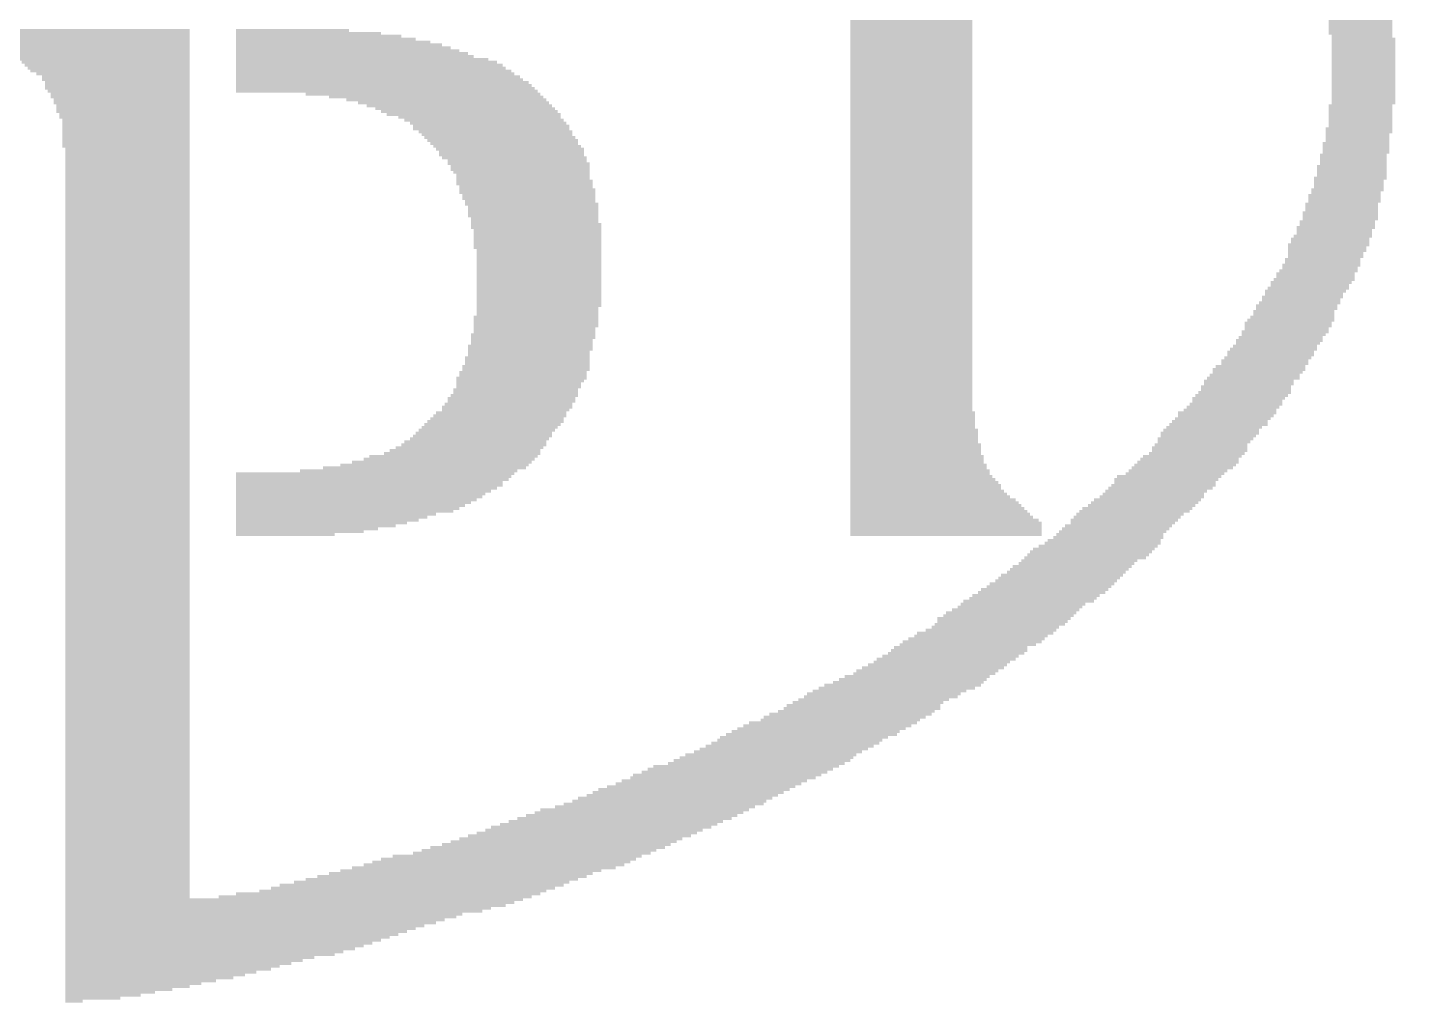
# Model space of a CAD drawing. Extents: x 0 to 87.3, y -2.5 to 56.
# Drawn here: x 36.286 to 38.937, y 21.535 to 23.415 of the extents above; entities that cross this region are included whole.
import ezdxf

# ---------------------------------------------------------------- set-up
doc = ezdxf.new("R2010")
doc.units = 0
doc.layers.add('BG_SILKSCREEN_TOP', color=254, linetype='CONTINUOUS')

msp = doc.modelspace()

# ---------------------------------------------------------------- linework, layer by layer
at = {"layer": 'BG_SILKSCREEN_TOP', "const_width": 0.02794}
for points in [[(37.872924, 23.42642), (38.10762, 23.42642)], [(38.794944, 23.42642), (38.91788, 23.42642)], [(37.872924, 23.420832), (38.10762, 23.420832)], [(37.872924, 23.415244), (38.10762, 23.415244)], [(37.872924, 23.409656), (38.10762, 23.409656)], [(37.872924, 23.404068), (38.10762, 23.404068)], [(38.794944, 23.420832), (38.91788, 23.420832)], [(38.794944, 23.415244), (38.91788, 23.415244)], [(38.800532, 23.409656), (38.91788, 23.409656)], [(38.800532, 23.404068), (38.91788, 23.404068)], [(36.230052, 23.39848), (36.59886, 23.39848)], [(36.23564, 23.392892), (36.59886, 23.392892)], [(36.246816, 23.387304), (36.59886, 23.387304)], [(36.252404, 23.381716), (36.59886, 23.381716)], [(36.257992, 23.376128), (36.59886, 23.376128)], [(36.688268, 23.39848), (36.9062, 23.39848)], [(36.688268, 23.392892), (36.967668, 23.392892)], [(36.688268, 23.387304), (37.006784, 23.387304)], [(36.688268, 23.381716), (37.034724, 23.381716)], [(36.688268, 23.376128), (37.062664, 23.376128)], [(37.872924, 23.39848), (38.10762, 23.39848)], [(37.872924, 23.392892), (38.10762, 23.392892)], [(37.872924, 23.387304), (38.10762, 23.387304)], [(37.872924, 23.381716), (38.10762, 23.381716)], [(37.872924, 23.376128), (38.10762, 23.376128)], [(38.800532, 23.39848), (38.91788, 23.39848)], [(38.800532, 23.392892), (38.91788, 23.392892)], [(38.800532, 23.387304), (38.91788, 23.387304)], [(38.800532, 23.381716), (38.923468, 23.381716)], [(38.800532, 23.376128), (38.923468, 23.376128)], [(36.26358, 23.37054), (36.59886, 23.37054)], [(36.269168, 23.364952), (36.59886, 23.364952)], [(36.274756, 23.359364), (36.59886, 23.359364)], [(36.280344, 23.353776), (36.59886, 23.353776)], [(36.285932, 23.348188), (36.59886, 23.348188)], [(36.688268, 23.37054), (37.085016, 23.37054)], [(36.688268, 23.364952), (37.10178, 23.364952)], [(36.688268, 23.359364), (37.118544, 23.359364)], [(36.688268, 23.353776), (37.135308, 23.353776)], [(36.688268, 23.348188), (37.146484, 23.348188)], [(37.872924, 23.37054), (38.10762, 23.37054)], [(37.872924, 23.364952), (38.10762, 23.364952)], [(37.872924, 23.359364), (38.10762, 23.359364)], [(37.872924, 23.353776), (38.10762, 23.353776)], [(37.872924, 23.348188), (38.10762, 23.348188)], [(38.800532, 23.37054), (38.923468, 23.37054)], [(38.800532, 23.364952), (38.923468, 23.364952)], [(38.800532, 23.359364), (38.923468, 23.359364)], [(38.800532, 23.353776), (38.923468, 23.353776)], [(38.800532, 23.348188), (38.923468, 23.348188)], [(36.29152, 23.3426), (36.59886, 23.3426)], [(36.302696, 23.337012), (36.59886, 23.337012)], [(36.313872, 23.331424), (36.59886, 23.331424)], [(36.313872, 23.325836), (36.59886, 23.325836)], [(36.31946, 23.320248), (36.59886, 23.320248)], [(36.688268, 23.3426), (37.174424, 23.3426)], [(36.688268, 23.337012), (37.191188, 23.337012)], [(36.688268, 23.331424), (37.202364, 23.331424)], [(36.688268, 23.325836), (37.207952, 23.325836)], [(36.688268, 23.320248), (37.219128, 23.320248)], [(37.872924, 23.3426), (38.10762, 23.3426)], [(37.872924, 23.337012), (38.10762, 23.337012)], [(37.872924, 23.331424), (38.10762, 23.331424)], [(37.872924, 23.325836), (38.10762, 23.325836)], [(37.872924, 23.320248), (38.10762, 23.320248)], [(38.800532, 23.3426), (38.923468, 23.3426)], [(38.800532, 23.337012), (38.923468, 23.337012)], [(38.800532, 23.331424), (38.923468, 23.331424)], [(38.800532, 23.325836), (38.923468, 23.325836)], [(38.800532, 23.320248), (38.923468, 23.320248)], [(36.31946, 23.31466), (36.59886, 23.31466)], [(36.31946, 23.309072), (36.59886, 23.309072)], [(36.325048, 23.303484), (36.59886, 23.303484)], [(36.330636, 23.297896), (36.59886, 23.297896)], [(36.688268, 23.31466), (37.224716, 23.31466)], [(36.688268, 23.309072), (37.235892, 23.309072)], [(36.688268, 23.303484), (37.24148, 23.303484)], [(36.82238, 23.297896), (37.252656, 23.297896)], [(37.872924, 23.31466), (38.10762, 23.31466)], [(37.872924, 23.309072), (38.10762, 23.309072)], [(37.872924, 23.303484), (38.10762, 23.303484)], [(37.872924, 23.297896), (38.10762, 23.297896)], [(38.800532, 23.31466), (38.923468, 23.31466)], [(38.800532, 23.309072), (38.923468, 23.309072)], [(38.800532, 23.303484), (38.923468, 23.303484)], [(38.800532, 23.297896), (38.923468, 23.297896)], [(36.330636, 23.292308), (36.59886, 23.292308)], [(36.336224, 23.28672), (36.59886, 23.28672)], [(36.336224, 23.281132), (36.59886, 23.281132)], [(36.341812, 23.275544), (36.59886, 23.275544)], [(36.341812, 23.269956), (36.59886, 23.269956)], [(36.867084, 23.292308), (37.258244, 23.292308)], [(36.900612, 23.28672), (37.263832, 23.28672)], [(36.922964, 23.281132), (37.26942, 23.281132)], [(36.939728, 23.275544), (37.275008, 23.275544)], [(36.956492, 23.269956), (37.280596, 23.269956)], [(37.872924, 23.292308), (38.10762, 23.292308)], [(37.872924, 23.28672), (38.10762, 23.28672)], [(37.872924, 23.281132), (38.10762, 23.281132)], [(37.872924, 23.275544), (38.10762, 23.275544)], [(37.872924, 23.269956), (38.10762, 23.269956)], [(38.800532, 23.292308), (38.923468, 23.292308)], [(38.800532, 23.28672), (38.923468, 23.28672)], [(38.800532, 23.281132), (38.923468, 23.281132)], [(38.800532, 23.275544), (38.91788, 23.275544)], [(38.800532, 23.269956), (38.91788, 23.269956)], [(36.341812, 23.264368), (36.59886, 23.264368)], [(36.3474, 23.25878), (36.59886, 23.25878)], [(36.3474, 23.253192), (36.59886, 23.253192)], [(36.352988, 23.247604), (36.59886, 23.247604)], [(36.352988, 23.242016), (36.59886, 23.242016)], [(36.967668, 23.264368), (37.286184, 23.264368)], [(36.978844, 23.25878), (37.291772, 23.25878)], [(37.001196, 23.253192), (37.29736, 23.253192)], [(37.012372, 23.247604), (37.302948, 23.247604)], [(37.023548, 23.242016), (37.308536, 23.242016)], [(37.872924, 23.264368), (38.10762, 23.264368)], [(37.872924, 23.25878), (38.10762, 23.25878)], [(37.872924, 23.253192), (38.10762, 23.253192)], [(37.872924, 23.247604), (38.10762, 23.247604)], [(37.872924, 23.242016), (38.10762, 23.242016)], [(38.794944, 23.253192), (38.91788, 23.253192)], [(38.794944, 23.247604), (38.91788, 23.247604)], [(38.794944, 23.242016), (38.91788, 23.242016)], [(38.800532, 23.264368), (38.91788, 23.264368)], [(38.800532, 23.25878), (38.91788, 23.25878)], [(36.352988, 23.236428), (36.59886, 23.236428)], [(36.352988, 23.23084), (36.59886, 23.23084)], [(36.352988, 23.225252), (36.59886, 23.225252)], [(36.352988, 23.219664), (36.59886, 23.219664)], [(36.352988, 23.214076), (36.59886, 23.214076)], [(37.029136, 23.236428), (37.314124, 23.236428)], [(37.029136, 23.23084), (37.314124, 23.23084)], [(37.040312, 23.225252), (37.319712, 23.225252)], [(37.0459, 23.219664), (37.3253, 23.219664)], [(37.051488, 23.214076), (37.330888, 23.214076)], [(37.872924, 23.236428), (38.10762, 23.236428)], [(37.872924, 23.23084), (38.10762, 23.23084)], [(37.872924, 23.225252), (38.10762, 23.225252)], [(37.872924, 23.219664), (38.10762, 23.219664)], [(37.872924, 23.214076), (38.10762, 23.214076)], [(38.794944, 23.236428), (38.91788, 23.236428)], [(38.794944, 23.23084), (38.91788, 23.23084)], [(38.794944, 23.225252), (38.91788, 23.225252)], [(38.794944, 23.219664), (38.912292, 23.219664)], [(38.794944, 23.214076), (38.912292, 23.214076)], [(36.352988, 23.208488), (36.59886, 23.208488)], [(36.352988, 23.2029), (36.59886, 23.2029)], [(36.352988, 23.197312), (36.59886, 23.197312)], [(36.358576, 23.191724), (36.59886, 23.191724)], [(37.057076, 23.208488), (37.330888, 23.208488)], [(37.062664, 23.2029), (37.336476, 23.2029)], [(37.068252, 23.197312), (37.336476, 23.197312)], [(37.07384, 23.191724), (37.342064, 23.191724)], [(37.872924, 23.208488), (38.10762, 23.208488)], [(37.872924, 23.2029), (38.10762, 23.2029)], [(37.872924, 23.197312), (38.10762, 23.197312)], [(37.872924, 23.191724), (38.10762, 23.191724)], [(38.789356, 23.208488), (38.912292, 23.208488)], [(38.789356, 23.2029), (38.912292, 23.2029)], [(38.789356, 23.197312), (38.912292, 23.197312)], [(38.789356, 23.191724), (38.912292, 23.191724)], [(36.358576, 23.186136), (36.59886, 23.186136)], [(36.358576, 23.180548), (36.59886, 23.180548)], [(36.358576, 23.17496), (36.59886, 23.17496)], [(36.358576, 23.169372), (36.59886, 23.169372)], [(36.358576, 23.163784), (36.59886, 23.163784)], [(37.079428, 23.186136), (37.347652, 23.186136)], [(37.079428, 23.180548), (37.347652, 23.180548)], [(37.085016, 23.17496), (37.35324, 23.17496)], [(37.096192, 23.169372), (37.358828, 23.169372)], [(37.096192, 23.163784), (37.358828, 23.163784)], [(37.872924, 23.186136), (38.10762, 23.186136)], [(37.872924, 23.180548), (38.10762, 23.180548)], [(37.872924, 23.17496), (38.10762, 23.17496)], [(37.872924, 23.169372), (38.10762, 23.169372)], [(37.872924, 23.163784), (38.10762, 23.163784)], [(38.783768, 23.180548), (38.906704, 23.180548)], [(38.783768, 23.17496), (38.906704, 23.17496)], [(38.783768, 23.169372), (38.906704, 23.169372)], [(38.783768, 23.163784), (38.906704, 23.163784)], [(38.789356, 23.186136), (38.912292, 23.186136)], [(36.358576, 23.158196), (36.59886, 23.158196)], [(36.358576, 23.152608), (36.59886, 23.152608)], [(36.358576, 23.14702), (36.59886, 23.14702)], [(36.358576, 23.141432), (36.59886, 23.141432)], [(36.358576, 23.135844), (36.59886, 23.135844)], [(37.10178, 23.158196), (37.358828, 23.158196)], [(37.10178, 23.152608), (37.364416, 23.152608)], [(37.107368, 23.14702), (37.364416, 23.14702)], [(37.112956, 23.141432), (37.370004, 23.141432)], [(37.112956, 23.135844), (37.370004, 23.135844)], [(37.872924, 23.158196), (38.10762, 23.158196)], [(37.872924, 23.152608), (38.10762, 23.152608)], [(37.872924, 23.14702), (38.10762, 23.14702)], [(37.872924, 23.141432), (38.10762, 23.141432)], [(37.872924, 23.135844), (38.10762, 23.135844)], [(38.772592, 23.135844), (38.906704, 23.135844)], [(38.77818, 23.158196), (38.906704, 23.158196)], [(38.77818, 23.152608), (38.906704, 23.152608)], [(38.77818, 23.14702), (38.906704, 23.14702)], [(38.77818, 23.141432), (38.906704, 23.141432)], [(36.358576, 23.130256), (36.59886, 23.130256)], [(36.358576, 23.124668), (36.59886, 23.124668)], [(36.358576, 23.11908), (36.59886, 23.11908)], [(36.358576, 23.113492), (36.59886, 23.113492)], [(36.358576, 23.107904), (36.59886, 23.107904)], [(37.112956, 23.130256), (37.370004, 23.130256)], [(37.112956, 23.124668), (37.370004, 23.124668)], [(37.118544, 23.11908), (37.370004, 23.11908)], [(37.118544, 23.113492), (37.370004, 23.113492)], [(37.118544, 23.107904), (37.375592, 23.107904)], [(37.872924, 23.130256), (38.10762, 23.130256)], [(37.872924, 23.124668), (38.10762, 23.124668)], [(37.872924, 23.11908), (38.10762, 23.11908)], [(37.872924, 23.113492), (38.10762, 23.113492)], [(37.872924, 23.107904), (38.10762, 23.107904)], [(38.767004, 23.113492), (38.901116, 23.113492)], [(38.767004, 23.107904), (38.895528, 23.107904)], [(38.772592, 23.130256), (38.901116, 23.130256)], [(38.772592, 23.124668), (38.901116, 23.124668)], [(38.772592, 23.11908), (38.901116, 23.11908)], [(36.358576, 23.102316), (36.59886, 23.102316)], [(36.358576, 23.096728), (36.59886, 23.096728)], [(36.358576, 23.09114), (36.59886, 23.09114)], [(36.358576, 23.085552), (36.59886, 23.085552)], [(37.124132, 23.102316), (37.375592, 23.102316)], [(37.124132, 23.096728), (37.375592, 23.096728)], [(37.12972, 23.09114), (37.38118, 23.09114)], [(37.12972, 23.085552), (37.38118, 23.085552)], [(37.872924, 23.102316), (38.10762, 23.102316)], [(37.872924, 23.096728), (38.10762, 23.096728)], [(37.872924, 23.09114), (38.10762, 23.09114)], [(37.872924, 23.085552), (38.10762, 23.085552)], [(38.761416, 23.09114), (38.895528, 23.09114)], [(38.761416, 23.085552), (38.88994, 23.085552)], [(38.767004, 23.102316), (38.895528, 23.102316)], [(38.767004, 23.096728), (38.895528, 23.096728)], [(36.358576, 23.079964), (36.59886, 23.079964)], [(36.358576, 23.074376), (36.59886, 23.074376)], [(36.358576, 23.068788), (36.59886, 23.068788)], [(36.358576, 23.0632), (36.59886, 23.0632)], [(36.358576, 23.057612), (36.59886, 23.057612)], [(37.135308, 23.079964), (37.38118, 23.079964)], [(37.135308, 23.074376), (37.38118, 23.074376)], [(37.135308, 23.068788), (37.38118, 23.068788)], [(37.135308, 23.0632), (37.386768, 23.0632)], [(37.140896, 23.057612), (37.386768, 23.057612)], [(37.872924, 23.079964), (38.10762, 23.079964)], [(37.872924, 23.074376), (38.10762, 23.074376)], [(37.872924, 23.068788), (38.10762, 23.068788)], [(37.872924, 23.0632), (38.10762, 23.0632)], [(37.872924, 23.057612), (38.10762, 23.057612)], [(38.75024, 23.0632), (38.88994, 23.0632)], [(38.75024, 23.057612), (38.88994, 23.057612)], [(38.755828, 23.079964), (38.88994, 23.079964)], [(38.755828, 23.074376), (38.88994, 23.074376)], [(38.755828, 23.068788), (38.88994, 23.068788)], [(36.358576, 23.052024), (36.59886, 23.052024)], [(36.358576, 23.046436), (36.59886, 23.046436)], [(36.358576, 23.040848), (36.59886, 23.040848)], [(36.358576, 23.03526), (36.59886, 23.03526)], [(36.358576, 23.029672), (36.59886, 23.029672)], [(37.140896, 23.052024), (37.386768, 23.052024)], [(37.140896, 23.046436), (37.386768, 23.046436)], [(37.140896, 23.040848), (37.386768, 23.040848)], [(37.146484, 23.03526), (37.386768, 23.03526)], [(37.146484, 23.029672), (37.386768, 23.029672)], [(37.872924, 23.052024), (38.10762, 23.052024)], [(37.872924, 23.046436), (38.10762, 23.046436)], [(37.872924, 23.040848), (38.10762, 23.040848)], [(37.872924, 23.03526), (38.10762, 23.03526)], [(37.872924, 23.029672), (38.10762, 23.029672)], [(38.739064, 23.029672), (38.878764, 23.029672)], [(38.744652, 23.046436), (38.884352, 23.046436)], [(38.744652, 23.040848), (38.884352, 23.040848)], [(38.744652, 23.03526), (38.878764, 23.03526)], [(38.75024, 23.052024), (38.884352, 23.052024)], [(36.358576, 23.024084), (36.59886, 23.024084)], [(36.358576, 23.018496), (36.59886, 23.018496)], [(36.358576, 23.012908), (36.59886, 23.012908)], [(36.358576, 23.00732), (36.59886, 23.00732)], [(36.358576, 23.001732), (36.59886, 23.001732)], [(37.146484, 23.024084), (37.392356, 23.024084)], [(37.146484, 23.018496), (37.392356, 23.018496)], [(37.146484, 23.012908), (37.392356, 23.012908)], [(37.146484, 23.00732), (37.392356, 23.00732)], [(37.146484, 23.001732), (37.392356, 23.001732)], [(37.872924, 23.024084), (38.10762, 23.024084)], [(37.872924, 23.018496), (38.10762, 23.018496)], [(37.872924, 23.012908), (38.10762, 23.012908)], [(37.872924, 23.00732), (38.10762, 23.00732)], [(37.872924, 23.001732), (38.10762, 23.001732)], [(38.727888, 23.001732), (38.867588, 23.001732)], [(38.733476, 23.018496), (38.873176, 23.018496)], [(38.733476, 23.012908), (38.873176, 23.012908)], [(38.733476, 23.00732), (38.873176, 23.00732)], [(38.739064, 23.024084), (38.878764, 23.024084)], [(36.358576, 22.996144), (36.59886, 22.996144)], [(36.358576, 22.990556), (36.59886, 22.990556)], [(36.358576, 22.984968), (36.59886, 22.984968)], [(36.358576, 22.97938), (36.59886, 22.97938)], [(37.152072, 22.996144), (37.392356, 22.996144)], [(37.152072, 22.990556), (37.392356, 22.990556)], [(37.152072, 22.984968), (37.392356, 22.984968)], [(37.152072, 22.97938), (37.392356, 22.97938)], [(37.872924, 22.996144), (38.10762, 22.996144)], [(37.872924, 22.990556), (38.10762, 22.990556)], [(37.872924, 22.984968), (38.10762, 22.984968)], [(37.872924, 22.97938), (38.10762, 22.97938)], [(38.716712, 22.984968), (38.862, 22.984968)], [(38.716712, 22.97938), (38.856412, 22.97938)], [(38.7223, 22.996144), (38.867588, 22.996144)], [(38.7223, 22.990556), (38.862, 22.990556)], [(36.358576, 22.973792), (36.59886, 22.973792)], [(36.358576, 22.968204), (36.59886, 22.968204)], [(36.358576, 22.962616), (36.59886, 22.962616)], [(36.358576, 22.957028), (36.59886, 22.957028)], [(36.358576, 22.95144), (36.59886, 22.95144)], [(37.152072, 22.973792), (37.392356, 22.973792)], [(37.152072, 22.968204), (37.392356, 22.968204)], [(37.152072, 22.962616), (37.392356, 22.962616)], [(37.152072, 22.957028), (37.392356, 22.957028)], [(37.152072, 22.95144), (37.392356, 22.95144)], [(37.872924, 22.973792), (38.10762, 22.973792)], [(37.872924, 22.968204), (38.10762, 22.968204)], [(37.872924, 22.962616), (38.10762, 22.962616)], [(37.872924, 22.957028), (38.10762, 22.957028)], [(37.872924, 22.95144), (38.10762, 22.95144)], [(38.711124, 22.957028), (38.850824, 22.957028)], [(38.711124, 22.95144), (38.845236, 22.95144)], [(38.716712, 22.973792), (38.856412, 22.973792)], [(38.716712, 22.968204), (38.856412, 22.968204)], [(38.716712, 22.962616), (38.850824, 22.962616)], [(36.358576, 22.945852), (36.59886, 22.945852)], [(36.358576, 22.940264), (36.59886, 22.940264)], [(36.358576, 22.934676), (36.59886, 22.934676)], [(36.358576, 22.929088), (36.59886, 22.929088)], [(36.358576, 22.9235), (36.59886, 22.9235)], [(37.152072, 22.945852), (37.392356, 22.945852)], [(37.152072, 22.940264), (37.392356, 22.940264)], [(37.152072, 22.934676), (37.392356, 22.934676)], [(37.152072, 22.929088), (37.392356, 22.929088)], [(37.152072, 22.9235), (37.392356, 22.9235)], [(37.872924, 22.945852), (38.10762, 22.945852)], [(37.872924, 22.940264), (38.10762, 22.940264)], [(37.872924, 22.934676), (38.10762, 22.934676)], [(37.872924, 22.929088), (38.10762, 22.929088)], [(37.872924, 22.9235), (38.10762, 22.9235)], [(38.69436, 22.929088), (38.83406, 22.929088)], [(38.69436, 22.9235), (38.83406, 22.9235)], [(38.699948, 22.934676), (38.839648, 22.934676)], [(38.705536, 22.945852), (38.845236, 22.945852)], [(38.705536, 22.940264), (38.845236, 22.940264)], [(36.358576, 22.917912), (36.59886, 22.917912)], [(36.358576, 22.912324), (36.59886, 22.912324)], [(36.358576, 22.906736), (36.59886, 22.906736)], [(36.358576, 22.901148), (36.59886, 22.901148)], [(36.358576, 22.89556), (36.59886, 22.89556)], [(37.152072, 22.917912), (37.392356, 22.917912)], [(37.152072, 22.912324), (37.392356, 22.912324)], [(37.152072, 22.906736), (37.392356, 22.906736)], [(37.152072, 22.901148), (37.392356, 22.901148)], [(37.152072, 22.89556), (37.392356, 22.89556)], [(37.872924, 22.917912), (38.10762, 22.917912)], [(37.872924, 22.912324), (38.10762, 22.912324)], [(37.872924, 22.906736), (38.10762, 22.906736)], [(37.872924, 22.901148), (38.10762, 22.901148)], [(37.872924, 22.89556), (38.10762, 22.89556)], [(38.672008, 22.89556), (38.817296, 22.89556)], [(38.677596, 22.901148), (38.817296, 22.901148)], [(38.683184, 22.912324), (38.822884, 22.912324)], [(38.683184, 22.906736), (38.822884, 22.906736)], [(38.688772, 22.917912), (38.828472, 22.917912)], [(36.358576, 22.889972), (36.59886, 22.889972)], [(36.358576, 22.884384), (36.59886, 22.884384)], [(36.358576, 22.878796), (36.59886, 22.878796)], [(36.358576, 22.873208), (36.59886, 22.873208)], [(37.152072, 22.889972), (37.392356, 22.889972)], [(37.152072, 22.884384), (37.386768, 22.884384)], [(37.152072, 22.878796), (37.386768, 22.878796)], [(37.152072, 22.873208), (37.386768, 22.873208)], [(37.872924, 22.889972), (38.10762, 22.889972)], [(37.872924, 22.884384), (38.10762, 22.884384)], [(37.872924, 22.878796), (38.10762, 22.878796)], [(37.872924, 22.873208), (38.10762, 22.873208)], [(38.660832, 22.873208), (38.80612, 22.873208)], [(38.66642, 22.884384), (38.811708, 22.884384)], [(38.66642, 22.878796), (38.80612, 22.878796)], [(38.672008, 22.889972), (38.811708, 22.889972)], [(36.358576, 22.86762), (36.59886, 22.86762)], [(36.358576, 22.862032), (36.59886, 22.862032)], [(36.358576, 22.856444), (36.59886, 22.856444)], [(36.358576, 22.850856), (36.59886, 22.850856)], [(36.358576, 22.845268), (36.59886, 22.845268)], [(37.146484, 22.845268), (37.38118, 22.845268)], [(37.152072, 22.86762), (37.386768, 22.86762)], [(37.152072, 22.862032), (37.386768, 22.862032)], [(37.152072, 22.856444), (37.386768, 22.856444)], [(37.152072, 22.850856), (37.386768, 22.850856)], [(37.872924, 22.86762), (38.10762, 22.86762)], [(37.872924, 22.862032), (38.10762, 22.862032)], [(37.872924, 22.856444), (38.10762, 22.856444)], [(37.872924, 22.850856), (38.10762, 22.850856)], [(37.872924, 22.845268), (38.10762, 22.845268)], [(38.644068, 22.845268), (38.794944, 22.845268)], [(38.649656, 22.856444), (38.800532, 22.856444)], [(38.649656, 22.850856), (38.800532, 22.850856)], [(38.655244, 22.86762), (38.80612, 22.86762)], [(38.655244, 22.862032), (38.80612, 22.862032)], [(36.358576, 22.83968), (36.59886, 22.83968)], [(36.358576, 22.834092), (36.59886, 22.834092)], [(36.358576, 22.828504), (36.59886, 22.828504)], [(36.358576, 22.822916), (36.59886, 22.822916)], [(36.358576, 22.817328), (36.59886, 22.817328)], [(37.146484, 22.83968), (37.38118, 22.83968)], [(37.146484, 22.834092), (37.38118, 22.834092)], [(37.146484, 22.828504), (37.38118, 22.828504)], [(37.146484, 22.822916), (37.375592, 22.822916)], [(37.146484, 22.817328), (37.375592, 22.817328)], [(37.872924, 22.83968), (38.10762, 22.83968)], [(37.872924, 22.834092), (38.10762, 22.834092)], [(37.872924, 22.828504), (38.10762, 22.828504)], [(37.872924, 22.822916), (38.10762, 22.822916)], [(37.872924, 22.817328), (38.10762, 22.817328)], [(38.627304, 22.817328), (38.77818, 22.817328)], [(38.632892, 22.834092), (38.789356, 22.834092)], [(38.632892, 22.828504), (38.783768, 22.828504)], [(38.632892, 22.822916), (38.783768, 22.822916)], [(38.63848, 22.83968), (38.794944, 22.83968)], [(36.358576, 22.81174), (36.59886, 22.81174)], [(36.358576, 22.806152), (36.59886, 22.806152)], [(36.358576, 22.800564), (36.59886, 22.800564)], [(36.358576, 22.794976), (36.59886, 22.794976)], [(36.358576, 22.789388), (36.59886, 22.789388)], [(37.135308, 22.789388), (37.370004, 22.789388)], [(37.140896, 22.81174), (37.375592, 22.81174)], [(37.140896, 22.806152), (37.375592, 22.806152)], [(37.140896, 22.800564), (37.370004, 22.800564)], [(37.140896, 22.794976), (37.370004, 22.794976)], [(37.872924, 22.81174), (38.10762, 22.81174)], [(37.872924, 22.806152), (38.10762, 22.806152)], [(37.872924, 22.800564), (38.10762, 22.800564)], [(37.872924, 22.794976), (38.10762, 22.794976)], [(37.872924, 22.789388), (38.10762, 22.789388)], [(38.61054, 22.789388), (38.761416, 22.789388)], [(38.616128, 22.800564), (38.767004, 22.800564)], [(38.616128, 22.794976), (38.767004, 22.794976)], [(38.621716, 22.806152), (38.772592, 22.806152)], [(38.627304, 22.81174), (38.772592, 22.81174)], [(36.358576, 22.7838), (36.59886, 22.7838)], [(36.358576, 22.778212), (36.59886, 22.778212)], [(36.358576, 22.772624), (36.59886, 22.772624)], [(36.358576, 22.767036), (36.59886, 22.767036)], [(37.12972, 22.767036), (37.370004, 22.767036)], [(37.135308, 22.7838), (37.370004, 22.7838)], [(37.135308, 22.778212), (37.370004, 22.778212)], [(37.135308, 22.772624), (37.370004, 22.772624)], [(37.872924, 22.7838), (38.10762, 22.7838)], [(37.872924, 22.778212), (38.10762, 22.778212)], [(37.872924, 22.772624), (38.10762, 22.772624)], [(37.872924, 22.767036), (38.10762, 22.767036)], [(38.593776, 22.767036), (38.75024, 22.767036)], [(38.599364, 22.778212), (38.755828, 22.778212)], [(38.599364, 22.772624), (38.75024, 22.772624)], [(38.604952, 22.7838), (38.755828, 22.7838)], [(36.358576, 22.761448), (36.59886, 22.761448)], [(36.358576, 22.75586), (36.59886, 22.75586)], [(36.358576, 22.750272), (36.59886, 22.750272)], [(36.358576, 22.744684), (36.59886, 22.744684)], [(36.358576, 22.739096), (36.59886, 22.739096)], [(37.118544, 22.739096), (37.35324, 22.739096)], [(37.124132, 22.750272), (37.364416, 22.750272)], [(37.124132, 22.744684), (37.358828, 22.744684)], [(37.12972, 22.761448), (37.364416, 22.761448)], [(37.12972, 22.75586), (37.364416, 22.75586)], [(37.872924, 22.761448), (38.10762, 22.761448)], [(37.872924, 22.75586), (38.10762, 22.75586)], [(37.872924, 22.750272), (38.10762, 22.750272)], [(37.872924, 22.744684), (38.10762, 22.744684)], [(37.872924, 22.739096), (38.10762, 22.739096)], [(38.571424, 22.744684), (38.727888, 22.744684)], [(38.571424, 22.739096), (38.727888, 22.739096)], [(38.577012, 22.750272), (38.739064, 22.750272)], [(38.588188, 22.761448), (38.744652, 22.761448)], [(38.588188, 22.75586), (38.739064, 22.75586)], [(36.358576, 22.733508), (36.59886, 22.733508)], [(36.358576, 22.72792), (36.59886, 22.72792)], [(36.358576, 22.722332), (36.59886, 22.722332)], [(36.358576, 22.716744), (36.59886, 22.716744)], [(36.358576, 22.711156), (36.59886, 22.711156)], [(37.112956, 22.72792), (37.347652, 22.72792)], [(37.112956, 22.722332), (37.347652, 22.722332)], [(37.112956, 22.716744), (37.347652, 22.716744)], [(37.112956, 22.711156), (37.342064, 22.711156)], [(37.118544, 22.733508), (37.35324, 22.733508)], [(37.872924, 22.733508), (38.10762, 22.733508)], [(37.872924, 22.72792), (38.10762, 22.72792)], [(37.872924, 22.722332), (38.10762, 22.722332)], [(37.872924, 22.716744), (38.10762, 22.716744)], [(37.872924, 22.711156), (38.10762, 22.711156)], [(38.549072, 22.711156), (38.711124, 22.711156)], [(38.55466, 22.722332), (38.7223, 22.722332)], [(38.55466, 22.716744), (38.716712, 22.716744)], [(38.560248, 22.72792), (38.7223, 22.72792)], [(38.565836, 22.733508), (38.7223, 22.733508)], [(36.358576, 22.705568), (36.59886, 22.705568)], [(36.358576, 22.69998), (36.59886, 22.69998)], [(36.358576, 22.694392), (36.59886, 22.694392)], [(36.358576, 22.688804), (36.59886, 22.688804)], [(36.358576, 22.683216), (36.59886, 22.683216)], [(37.096192, 22.688804), (37.330888, 22.688804)], [(37.096192, 22.683216), (37.3253, 22.683216)], [(37.10178, 22.694392), (37.336476, 22.694392)], [(37.107368, 22.705568), (37.342064, 22.705568)], [(37.107368, 22.69998), (37.336476, 22.69998)], [(37.872924, 22.705568), (38.10762, 22.705568)], [(37.872924, 22.69998), (38.10762, 22.69998)], [(37.872924, 22.694392), (38.10762, 22.694392)], [(37.872924, 22.688804), (38.10762, 22.688804)], [(37.872924, 22.683216), (38.10762, 22.683216)], [(38.532308, 22.688804), (38.69436, 22.688804)], [(38.532308, 22.683216), (38.69436, 22.683216)], [(38.537896, 22.694392), (38.699948, 22.694392)], [(38.543484, 22.69998), (38.705536, 22.69998)], [(38.549072, 22.705568), (38.705536, 22.705568)], [(36.358576, 22.677628), (36.59886, 22.677628)], [(36.358576, 22.67204), (36.59886, 22.67204)], [(36.358576, 22.666452), (36.59886, 22.666452)], [(36.358576, 22.660864), (36.59886, 22.660864)], [(37.07384, 22.660864), (37.314124, 22.660864)], [(37.085016, 22.67204), (37.319712, 22.67204)], [(37.085016, 22.666452), (37.319712, 22.666452)], [(37.090604, 22.677628), (37.3253, 22.677628)], [(37.872924, 22.677628), (38.10762, 22.677628)], [(37.872924, 22.67204), (38.10762, 22.67204)], [(37.872924, 22.666452), (38.10762, 22.666452)], [(37.872924, 22.660864), (38.113208, 22.660864)], [(38.504368, 22.660864), (38.677596, 22.660864)], [(38.515544, 22.666452), (38.677596, 22.666452)], [(38.521132, 22.67204), (38.683184, 22.67204)], [(38.52672, 22.677628), (38.688772, 22.677628)], [(36.358576, 22.655276), (36.59886, 22.655276)], [(36.358576, 22.649688), (36.59886, 22.649688)], [(36.358576, 22.6441), (36.59886, 22.6441)], [(36.358576, 22.638512), (36.59886, 22.638512)], [(36.358576, 22.632924), (36.59886, 22.632924)], [(37.0459, 22.632924), (37.291772, 22.632924)], [(37.051488, 22.638512), (37.29736, 22.638512)], [(37.057076, 22.6441), (37.29736, 22.6441)], [(37.062664, 22.649688), (37.302948, 22.649688)], [(37.068252, 22.655276), (37.308536, 22.655276)], [(37.872924, 22.655276), (38.113208, 22.655276)], [(37.872924, 22.649688), (38.113208, 22.649688)], [(37.872924, 22.6441), (38.113208, 22.6441)], [(37.872924, 22.638512), (38.113208, 22.638512)], [(37.872924, 22.632924), (38.113208, 22.632924)], [(38.482016, 22.632924), (38.649656, 22.632924)], [(38.487604, 22.638512), (38.655244, 22.638512)], [(38.493192, 22.6441), (38.660832, 22.6441)], [(38.49878, 22.649688), (38.660832, 22.649688)], [(38.504368, 22.655276), (38.66642, 22.655276)], [(36.358576, 22.627336), (36.59886, 22.627336)], [(36.358576, 22.621748), (36.59886, 22.621748)], [(36.358576, 22.61616), (36.59886, 22.61616)], [(36.358576, 22.610572), (36.59886, 22.610572)], [(36.358576, 22.604984), (36.59886, 22.604984)], [(37.012372, 22.604984), (37.275008, 22.604984)], [(37.023548, 22.610572), (37.275008, 22.610572)], [(37.029136, 22.61616), (37.280596, 22.61616)], [(37.034724, 22.621748), (37.286184, 22.621748)], [(37.040312, 22.627336), (37.286184, 22.627336)], [(37.872924, 22.627336), (38.118796, 22.627336)], [(37.872924, 22.621748), (38.118796, 22.621748)], [(37.872924, 22.61616), (38.118796, 22.61616)], [(37.872924, 22.610572), (38.118796, 22.610572)], [(37.872924, 22.604984), (38.118796, 22.604984)], [(38.465252, 22.610572), (38.63848, 22.610572)], [(38.465252, 22.604984), (38.632892, 22.604984)], [(38.47084, 22.621748), (38.63848, 22.621748)], [(38.47084, 22.61616), (38.63848, 22.61616)], [(38.476428, 22.627336), (38.644068, 22.627336)], [(36.358576, 22.599396), (36.59886, 22.599396)], [(36.358576, 22.593808), (36.59886, 22.593808)], [(36.358576, 22.58822), (36.59886, 22.58822)], [(36.358576, 22.582632), (36.59886, 22.582632)], [(36.358576, 22.577044), (36.59886, 22.577044)], [(36.945316, 22.577044), (37.247068, 22.577044)], [(36.973256, 22.582632), (37.252656, 22.582632)], [(36.984432, 22.58822), (37.258244, 22.58822)], [(36.995608, 22.593808), (37.263832, 22.593808)], [(37.006784, 22.599396), (37.26942, 22.599396)], [(37.872924, 22.599396), (38.124384, 22.599396)], [(37.872924, 22.593808), (38.124384, 22.593808)], [(37.872924, 22.58822), (38.124384, 22.58822)], [(37.872924, 22.582632), (38.124384, 22.582632)], [(37.872924, 22.577044), (38.129972, 22.577044)], [(38.437312, 22.577044), (38.61054, 22.577044)], [(38.448488, 22.582632), (38.616128, 22.582632)], [(38.454076, 22.593808), (38.621716, 22.593808)], [(38.454076, 22.58822), (38.621716, 22.58822)], [(38.459664, 22.599396), (38.627304, 22.599396)], [(36.358576, 22.571456), (36.59886, 22.571456)], [(36.358576, 22.565868), (36.59886, 22.565868)], [(36.358576, 22.56028), (36.59886, 22.56028)], [(36.358576, 22.554692), (36.59886, 22.554692)], [(36.855908, 22.554692), (37.21354, 22.554692)], [(36.889436, 22.56028), (37.219128, 22.56028)], [(36.911788, 22.565868), (37.224716, 22.565868)], [(36.93414, 22.571456), (37.230304, 22.571456)], [(37.872924, 22.571456), (38.129972, 22.571456)], [(37.872924, 22.565868), (38.129972, 22.565868)], [(37.872924, 22.56028), (38.13556, 22.56028)], [(37.872924, 22.554692), (38.13556, 22.554692)], [(38.41496, 22.554692), (38.5826, 22.554692)], [(38.420548, 22.56028), (38.588188, 22.56028)], [(38.426136, 22.565868), (38.593776, 22.565868)], [(38.431724, 22.571456), (38.599364, 22.571456)], [(36.358576, 22.549104), (36.59886, 22.549104)], [(36.358576, 22.543516), (36.59886, 22.543516)], [(36.358576, 22.537928), (36.59886, 22.537928)], [(36.358576, 22.53234), (36.59886, 22.53234)], [(36.358576, 22.526752), (36.59886, 22.526752)], [(36.688268, 22.543516), (37.202364, 22.543516)], [(36.688268, 22.537928), (37.191188, 22.537928)], [(36.688268, 22.53234), (37.180012, 22.53234)], [(36.688268, 22.526752), (37.168836, 22.526752)], [(36.811204, 22.549104), (37.202364, 22.549104)], [(37.872924, 22.549104), (38.141148, 22.549104)], [(37.872924, 22.543516), (38.141148, 22.543516)], [(37.872924, 22.537928), (38.146736, 22.537928)], [(37.872924, 22.53234), (38.152324, 22.53234)], [(37.872924, 22.526752), (38.157912, 22.526752)], [(38.381432, 22.53234), (38.560248, 22.53234)], [(38.381432, 22.526752), (38.55466, 22.526752)], [(38.38702, 22.537928), (38.571424, 22.537928)], [(38.403784, 22.543516), (38.577012, 22.543516)], [(38.409372, 22.549104), (38.577012, 22.549104)], [(36.358576, 22.521164), (36.59886, 22.521164)], [(36.358576, 22.515576), (36.59886, 22.515576)], [(36.358576, 22.509988), (36.59886, 22.509988)], [(36.358576, 22.5044), (36.59886, 22.5044)], [(36.358576, 22.498812), (36.59886, 22.498812)], [(36.688268, 22.521164), (37.163248, 22.521164)], [(36.688268, 22.515576), (37.152072, 22.515576)], [(36.688268, 22.509988), (37.140896, 22.509988)], [(36.688268, 22.5044), (37.12972, 22.5044)], [(36.688268, 22.498812), (37.118544, 22.498812)], [(37.872924, 22.521164), (38.1635, 22.521164)], [(37.872924, 22.515576), (38.1635, 22.515576)], [(37.872924, 22.509988), (38.169088, 22.509988)], [(37.872924, 22.5044), (38.174676, 22.5044)], [(37.872924, 22.498812), (38.180264, 22.498812)], [(38.353492, 22.498812), (38.532308, 22.498812)], [(38.35908, 22.5044), (38.537896, 22.5044)], [(38.364668, 22.509988), (38.543484, 22.509988)], [(38.370256, 22.515576), (38.549072, 22.515576)], [(38.375844, 22.521164), (38.55466, 22.521164)], [(36.358576, 22.493224), (36.59886, 22.493224)], [(36.358576, 22.487636), (36.59886, 22.487636)], [(36.358576, 22.482048), (36.59886, 22.482048)], [(36.358576, 22.47646), (36.59886, 22.47646)], [(36.358576, 22.470872), (36.59886, 22.470872)], [(36.688268, 22.493224), (37.107368, 22.493224)], [(36.688268, 22.487636), (37.07384, 22.487636)], [(36.688268, 22.482048), (37.057076, 22.482048)], [(36.688268, 22.47646), (37.040312, 22.47646)], [(36.688268, 22.470872), (37.01796, 22.470872)], [(37.872924, 22.493224), (38.19144, 22.493224)], [(37.872924, 22.487636), (38.197028, 22.487636)], [(37.872924, 22.482048), (38.202616, 22.482048)], [(37.872924, 22.47646), (38.208204, 22.47646)], [(37.872924, 22.470872), (38.213792, 22.470872)], [(38.314376, 22.470872), (38.49878, 22.470872)], [(38.319964, 22.47646), (38.504368, 22.47646)], [(38.33114, 22.482048), (38.509956, 22.482048)], [(38.336728, 22.487636), (38.515544, 22.487636)], [(38.342316, 22.493224), (38.52672, 22.493224)], [(36.358576, 22.465284), (36.59886, 22.465284)], [(36.358576, 22.459696), (36.59886, 22.459696)], [(36.358576, 22.454108), (36.59886, 22.454108)], [(36.358576, 22.44852), (36.59886, 22.44852)], [(36.688268, 22.465284), (36.995608, 22.465284)], [(36.688268, 22.459696), (36.96208, 22.459696)], [(36.688268, 22.454108), (36.93414, 22.454108)], [(36.688268, 22.44852), (36.87826, 22.44852)], [(37.872924, 22.465284), (38.21938, 22.465284)], [(37.872924, 22.459696), (38.224968, 22.459696)], [(37.872924, 22.454108), (38.236144, 22.454108)], [(37.872924, 22.44852), (38.241732, 22.44852)], [(38.297612, 22.454108), (38.482016, 22.454108)], [(38.297612, 22.44852), (38.476428, 22.44852)], [(38.3032, 22.459696), (38.487604, 22.459696)], [(38.308788, 22.465284), (38.493192, 22.465284)], [(36.358576, 22.442932), (36.59886, 22.442932)], [(36.358576, 22.437344), (36.59886, 22.437344)], [(36.358576, 22.431756), (36.59886, 22.431756)], [(36.358576, 22.426168), (36.59886, 22.426168)], [(36.358576, 22.42058), (36.59886, 22.42058)], [(38.264084, 22.42058), (38.459664, 22.42058)], [(38.269672, 22.426168), (38.465252, 22.426168)], [(38.27526, 22.431756), (38.47084, 22.431756)], [(38.280848, 22.437344), (38.47084, 22.437344)], [(38.286436, 22.442932), (38.476428, 22.442932)], [(36.358576, 22.414992), (36.59886, 22.414992)], [(36.358576, 22.409404), (36.59886, 22.409404)], [(36.358576, 22.403816), (36.59886, 22.403816)], [(36.358576, 22.398228), (36.59886, 22.398228)], [(36.358576, 22.39264), (36.59886, 22.39264)], [(38.21938, 22.39264), (38.420548, 22.39264)], [(38.224968, 22.398228), (38.426136, 22.398228)], [(38.236144, 22.403816), (38.4429, 22.403816)], [(38.24732, 22.409404), (38.448488, 22.409404)], [(38.252908, 22.414992), (38.454076, 22.414992)], [(36.358576, 22.387052), (36.59886, 22.387052)], [(36.358576, 22.381464), (36.59886, 22.381464)], [(36.358576, 22.375876), (36.59886, 22.375876)], [(36.358576, 22.370288), (36.59886, 22.370288)], [(38.197028, 22.370288), (38.398196, 22.370288)], [(38.202616, 22.375876), (38.403784, 22.375876)], [(38.208204, 22.381464), (38.409372, 22.381464)], [(38.213792, 22.387052), (38.41496, 22.387052)], [(36.358576, 22.3647), (36.59886, 22.3647)], [(36.358576, 22.359112), (36.59886, 22.359112)], [(36.358576, 22.353524), (36.59886, 22.353524)], [(36.358576, 22.347936), (36.59886, 22.347936)], [(36.358576, 22.342348), (36.59886, 22.342348)], [(38.157912, 22.342348), (38.370256, 22.342348)], [(38.1635, 22.347936), (38.375844, 22.347936)], [(38.174676, 22.353524), (38.381432, 22.353524)], [(38.180264, 22.359112), (38.38702, 22.359112)], [(38.185852, 22.3647), (38.392608, 22.3647)], [(36.358576, 22.33676), (36.59886, 22.33676)], [(36.358576, 22.331172), (36.59886, 22.331172)], [(36.358576, 22.325584), (36.59886, 22.325584)], [(36.358576, 22.319996), (36.59886, 22.319996)], [(36.358576, 22.314408), (36.59886, 22.314408)], [(38.118796, 22.314408), (38.325552, 22.314408)], [(38.124384, 22.319996), (38.342316, 22.319996)], [(38.13556, 22.325584), (38.347904, 22.325584)], [(38.141148, 22.331172), (38.353492, 22.331172)], [(38.152324, 22.33676), (38.364668, 22.33676)], [(36.358576, 22.30882), (36.59886, 22.30882)], [(36.358576, 22.303232), (36.59886, 22.303232)], [(36.358576, 22.297644), (36.59886, 22.297644)], [(36.358576, 22.292056), (36.59886, 22.292056)], [(36.358576, 22.286468), (36.59886, 22.286468)], [(38.07968, 22.286468), (38.297612, 22.286468)], [(38.085268, 22.292056), (38.3032, 22.292056)], [(38.090856, 22.297644), (38.308788, 22.297644)], [(38.102032, 22.303232), (38.314376, 22.303232)], [(38.10762, 22.30882), (38.319964, 22.30882)], [(36.358576, 22.28088), (36.59886, 22.28088)], [(36.358576, 22.275292), (36.59886, 22.275292)], [(36.358576, 22.269704), (36.59886, 22.269704)], [(36.358576, 22.264116), (36.59886, 22.264116)], [(38.040564, 22.264116), (38.269672, 22.264116)], [(38.05174, 22.269704), (38.27526, 22.269704)], [(38.057328, 22.275292), (38.286436, 22.275292)], [(38.068504, 22.28088), (38.292024, 22.28088)], [(36.358576, 22.258528), (36.59886, 22.258528)], [(36.358576, 22.25294), (36.59886, 22.25294)], [(36.358576, 22.247352), (36.59886, 22.247352)], [(36.358576, 22.241764), (36.59886, 22.241764)], [(36.358576, 22.236176), (36.59886, 22.236176)], [(38.001448, 22.236176), (38.230556, 22.236176)], [(38.018212, 22.241764), (38.241732, 22.241764)], [(38.029388, 22.247352), (38.24732, 22.247352)], [(38.034976, 22.25294), (38.252908, 22.25294)], [(38.040564, 22.258528), (38.264084, 22.258528)], [(36.358576, 22.230588), (36.59886, 22.230588)], [(36.358576, 22.225), (36.59886, 22.225)], [(36.358576, 22.219412), (36.59886, 22.219412)], [(36.358576, 22.213824), (36.59886, 22.213824)], [(36.358576, 22.208236), (36.59886, 22.208236)], [(37.956744, 22.208236), (38.19144, 22.208236)], [(37.96792, 22.213824), (38.197028, 22.213824)], [(37.973508, 22.219412), (38.208204, 22.219412)], [(37.984684, 22.225), (38.213792, 22.225)], [(37.99586, 22.230588), (38.213792, 22.230588)], [(36.358576, 22.202648), (36.59886, 22.202648)], [(36.358576, 22.19706), (36.59886, 22.19706)], [(36.358576, 22.191472), (36.59886, 22.191472)], [(36.358576, 22.185884), (36.59886, 22.185884)], [(36.358576, 22.180296), (36.59886, 22.180296)], [(37.917628, 22.180296), (38.152324, 22.180296)], [(37.923216, 22.185884), (38.157912, 22.185884)], [(37.934392, 22.191472), (38.169088, 22.191472)], [(37.945568, 22.19706), (38.174676, 22.19706)], [(37.951156, 22.202648), (38.180264, 22.202648)], [(36.358576, 22.174708), (36.59886, 22.174708)], [(36.358576, 22.16912), (36.59886, 22.16912)], [(36.358576, 22.163532), (36.59886, 22.163532)], [(36.358576, 22.157944), (36.59886, 22.157944)], [(37.878512, 22.157944), (38.124384, 22.157944)], [(37.8841, 22.163532), (38.129972, 22.163532)], [(37.895276, 22.16912), (38.13556, 22.16912)], [(37.906452, 22.174708), (38.141148, 22.174708)], [(36.358576, 22.152356), (36.59886, 22.152356)], [(36.358576, 22.146768), (36.59886, 22.146768)], [(36.358576, 22.14118), (36.59886, 22.14118)], [(36.358576, 22.135592), (36.59886, 22.135592)], [(36.358576, 22.130004), (36.59886, 22.130004)], [(37.811456, 22.130004), (38.062916, 22.130004)], [(37.822632, 22.135592), (38.07968, 22.135592)], [(37.839396, 22.14118), (38.085268, 22.14118)], [(37.850572, 22.146768), (38.096444, 22.146768)], [(37.861748, 22.152356), (38.113208, 22.152356)], [(36.358576, 22.124416), (36.59886, 22.124416)], [(36.358576, 22.118828), (36.59886, 22.118828)], [(36.358576, 22.11324), (36.59886, 22.11324)], [(36.358576, 22.107652), (36.59886, 22.107652)], [(36.358576, 22.102064), (36.59886, 22.102064)], [(37.761164, 22.102064), (38.029388, 22.102064)], [(37.77234, 22.107652), (38.034976, 22.107652)], [(37.783516, 22.11324), (38.046152, 22.11324)], [(37.789104, 22.118828), (38.046152, 22.118828)], [(37.80028, 22.124416), (38.05174, 22.124416)], [(36.358576, 22.096476), (36.59886, 22.096476)], [(36.358576, 22.090888), (36.59886, 22.090888)], [(36.358576, 22.0853), (36.59886, 22.0853)], [(36.358576, 22.079712), (36.59886, 22.079712)], [(36.358576, 22.074124), (36.59886, 22.074124)], [(37.705284, 22.074124), (37.979096, 22.074124)], [(37.71646, 22.079712), (37.990272, 22.079712)], [(37.733224, 22.0853), (38.001448, 22.0853)], [(37.7444, 22.090888), (38.007036, 22.090888)], [(37.749988, 22.096476), (38.018212, 22.096476)], [(36.358576, 22.068536), (36.59886, 22.068536)], [(36.358576, 22.062948), (36.59886, 22.062948)], [(36.358576, 22.05736), (36.59886, 22.05736)], [(36.358576, 22.051772), (36.59886, 22.051772)], [(37.654992, 22.051772), (37.934392, 22.051772)], [(37.666168, 22.05736), (37.945568, 22.05736)], [(37.677344, 22.062948), (37.962332, 22.062948)], [(37.699696, 22.068536), (37.96792, 22.068536)], [(36.358576, 22.046184), (36.59886, 22.046184)], [(36.358576, 22.040596), (36.59886, 22.040596)], [(36.358576, 22.035008), (36.59886, 22.035008)], [(36.358576, 22.02942), (36.59886, 22.02942)], [(36.358576, 22.023832), (36.59886, 22.023832)], [(37.6047, 22.023832), (37.8841, 22.023832)], [(37.615876, 22.02942), (37.895276, 22.02942)], [(37.621464, 22.035008), (37.906452, 22.035008)], [(37.63264, 22.040596), (37.917628, 22.040596)], [(37.643816, 22.046184), (37.928804, 22.046184)], [(36.358576, 22.018244), (36.59886, 22.018244)], [(36.358576, 22.012656), (36.59886, 22.012656)], [(36.358576, 22.007068), (36.59886, 22.007068)], [(36.358576, 22.00148), (36.59886, 22.00148)], [(36.358576, 21.995892), (36.59886, 21.995892)], [(37.543232, 21.995892), (37.839396, 21.995892)], [(37.554408, 22.00148), (37.850572, 22.00148)], [(37.571172, 22.007068), (37.861748, 22.007068)], [(37.582348, 22.012656), (37.872924, 22.012656)], [(37.593524, 22.018244), (37.878512, 22.018244)], [(36.358576, 21.990304), (36.59886, 21.990304)], [(36.358576, 21.984716), (36.59886, 21.984716)], [(36.358576, 21.979128), (36.59886, 21.979128)], [(36.358576, 21.97354), (36.59886, 21.97354)], [(36.358576, 21.967952), (36.59886, 21.967952)], [(37.470588, 21.967952), (37.777928, 21.967952)], [(37.481764, 21.97354), (37.789104, 21.97354)], [(37.49294, 21.979128), (37.805868, 21.979128)], [(37.52088, 21.984716), (37.817044, 21.984716)], [(37.532056, 21.990304), (37.82822, 21.990304)], [(36.358576, 21.962364), (36.59886, 21.962364)], [(36.358576, 21.956776), (36.59886, 21.956776)], [(36.358576, 21.951188), (36.59886, 21.951188)], [(36.358576, 21.9456), (36.59886, 21.9456)], [(37.420296, 21.9456), (37.733224, 21.9456)], [(37.431472, 21.951188), (37.7444, 21.951188)], [(37.448236, 21.956776), (37.755576, 21.956776)], [(37.453824, 21.962364), (37.766752, 21.962364)], [(36.358576, 21.940012), (36.59886, 21.940012)], [(36.358576, 21.934424), (36.59886, 21.934424)], [(36.358576, 21.928836), (36.59886, 21.928836)], [(36.358576, 21.923248), (36.59886, 21.923248)], [(36.358576, 21.91766), (36.59886, 21.91766)], [(37.347652, 21.91766), (37.677344, 21.91766)], [(37.364416, 21.923248), (37.68852, 21.923248)], [(37.375592, 21.928836), (37.705284, 21.928836)], [(37.386768, 21.934424), (37.710872, 21.934424)], [(37.403532, 21.940012), (37.722048, 21.940012)], [(36.358576, 21.912072), (36.59886, 21.912072)], [(36.358576, 21.906484), (36.59886, 21.906484)], [(36.358576, 21.900896), (36.59886, 21.900896)], [(36.358576, 21.895308), (36.59886, 21.895308)], [(36.358576, 21.88972), (36.59886, 21.88972)], [(37.263832, 21.88972), (37.615876, 21.88972)], [(37.275008, 21.895308), (37.627052, 21.895308)], [(37.302948, 21.900896), (37.643816, 21.900896)], [(37.319712, 21.906484), (37.654992, 21.906484)], [(37.336476, 21.912072), (37.666168, 21.912072)], [(36.358576, 21.884132), (36.59886, 21.884132)], [(36.358576, 21.878544), (36.59886, 21.878544)], [(36.358576, 21.872956), (36.59886, 21.872956)], [(36.358576, 21.867368), (36.59886, 21.867368)], [(36.358576, 21.86178), (36.59886, 21.86178)], [(37.180012, 21.86178), (37.54882, 21.86178)], [(37.196776, 21.867368), (37.565584, 21.867368)], [(37.21354, 21.872956), (37.57676, 21.872956)], [(37.230304, 21.878544), (37.587936, 21.878544)], [(37.247068, 21.884132), (37.6047, 21.884132)], [(36.358576, 21.856192), (36.59886, 21.856192)], [(36.358576, 21.850604), (36.59886, 21.850604)], [(36.358576, 21.845016), (36.59886, 21.845016)], [(36.358576, 21.839428), (36.59886, 21.839428)], [(37.118544, 21.839428), (37.498528, 21.839428)], [(37.135308, 21.845016), (37.515292, 21.845016)], [(37.152072, 21.850604), (37.526468, 21.850604)], [(37.168836, 21.856192), (37.537644, 21.856192)], [(36.358576, 21.83384), (36.59886, 21.83384)], [(36.358576, 21.828252), (36.59886, 21.828252)], [(36.358576, 21.822664), (36.59886, 21.822664)], [(36.358576, 21.817076), (36.59886, 21.817076)], [(36.358576, 21.811488), (36.59886, 21.811488)], [(37.029136, 21.811488), (37.43706, 21.811488)], [(37.0459, 21.817076), (37.448236, 21.817076)], [(37.062664, 21.822664), (37.459412, 21.822664)], [(37.085016, 21.828252), (37.470588, 21.828252)], [(37.10178, 21.83384), (37.487352, 21.83384)], [(36.358576, 21.8059), (36.59886, 21.8059)], [(36.358576, 21.800312), (36.59886, 21.800312)], [(36.358576, 21.794724), (36.59886, 21.794724)], [(36.358576, 21.789136), (36.59886, 21.789136)], [(36.358576, 21.783548), (36.59886, 21.783548)], [(36.911788, 21.783548), (37.347652, 21.783548)], [(36.93414, 21.789136), (37.364416, 21.789136)], [(36.950904, 21.794724), (37.375592, 21.794724)], [(36.967668, 21.800312), (37.392356, 21.800312)], [(36.99002, 21.8059), (37.420296, 21.8059)], [(36.358576, 21.77796), (36.59886, 21.77796)], [(36.358576, 21.772372), (36.59886, 21.772372)], [(36.358576, 21.766784), (36.59886, 21.766784)], [(36.358576, 21.761196), (36.59886, 21.761196)], [(36.358576, 21.755608), (36.59886, 21.755608)], [(36.800028, 21.755608), (37.275008, 21.755608)], [(36.82238, 21.761196), (37.286184, 21.761196)], [(36.844732, 21.766784), (37.302948, 21.766784)], [(36.867084, 21.772372), (37.319712, 21.772372)], [(36.889436, 21.77796), (37.330888, 21.77796)], [(36.358576, 21.75002), (36.59886, 21.75002)], [(36.358576, 21.744432), (36.59886, 21.744432)], [(36.358576, 21.738844), (36.59886, 21.738844)], [(36.358576, 21.733256), (36.59886, 21.733256)], [(36.688268, 21.733256), (37.207952, 21.733256)], [(36.732972, 21.738844), (37.224716, 21.738844)], [(36.755324, 21.744432), (37.24148, 21.744432)], [(36.772088, 21.75002), (37.258244, 21.75002)], [(36.358576, 21.727668), (36.59886, 21.727668)], [(36.358576, 21.72208), (37.163248, 21.72208)], [(36.358576, 21.716492), (37.124132, 21.716492)], [(36.358576, 21.710904), (37.112956, 21.710904)], [(36.358576, 21.705316), (37.090604, 21.705316)], [(36.65474, 21.727668), (37.180012, 21.727668)], [(36.358576, 21.699728), (37.07384, 21.699728)], [(36.358576, 21.69414), (37.051488, 21.69414)], [(36.358576, 21.688552), (37.034724, 21.688552)], [(36.358576, 21.682964), (37.01796, 21.682964)], [(36.358576, 21.677376), (37.001196, 21.677376)], [(36.358576, 21.671788), (36.984432, 21.671788)], [(36.358576, 21.6662), (36.967668, 21.6662)], [(36.358576, 21.660612), (36.950904, 21.660612)], [(36.358576, 21.655024), (36.93414, 21.655024)], [(36.358576, 21.649436), (36.917376, 21.649436)], [(36.358576, 21.643848), (36.895024, 21.643848)], [(36.358576, 21.63826), (36.87826, 21.63826)], [(36.358576, 21.632672), (36.839144, 21.632672)], [(36.358576, 21.627084), (36.816792, 21.627084)], [(36.358576, 21.621496), (36.79444, 21.621496)], [(36.358576, 21.615908), (36.772088, 21.615908)], [(36.358576, 21.61032), (36.755324, 21.61032)], [(36.358576, 21.604732), (36.727384, 21.604732)], [(36.358576, 21.599144), (36.705032, 21.599144)], [(36.358576, 21.593556), (36.68268, 21.593556)], [(36.358576, 21.587968), (36.649152, 21.587968)], [(36.358576, 21.58238), (36.621212, 21.58238)], [(36.358576, 21.576792), (36.59886, 21.576792)], [(36.358576, 21.571204), (36.565332, 21.571204)], [(36.358576, 21.565616), (36.531804, 21.565616)], [(36.358576, 21.560028), (36.503864, 21.560028)], [(36.358576, 21.55444), (36.464748, 21.55444)], [(36.358576, 21.548852), (36.392104, 21.548852)]]:
    msp.add_lwpolyline(points, dxfattribs=at)

doc.saveas('drawing.dxf')
